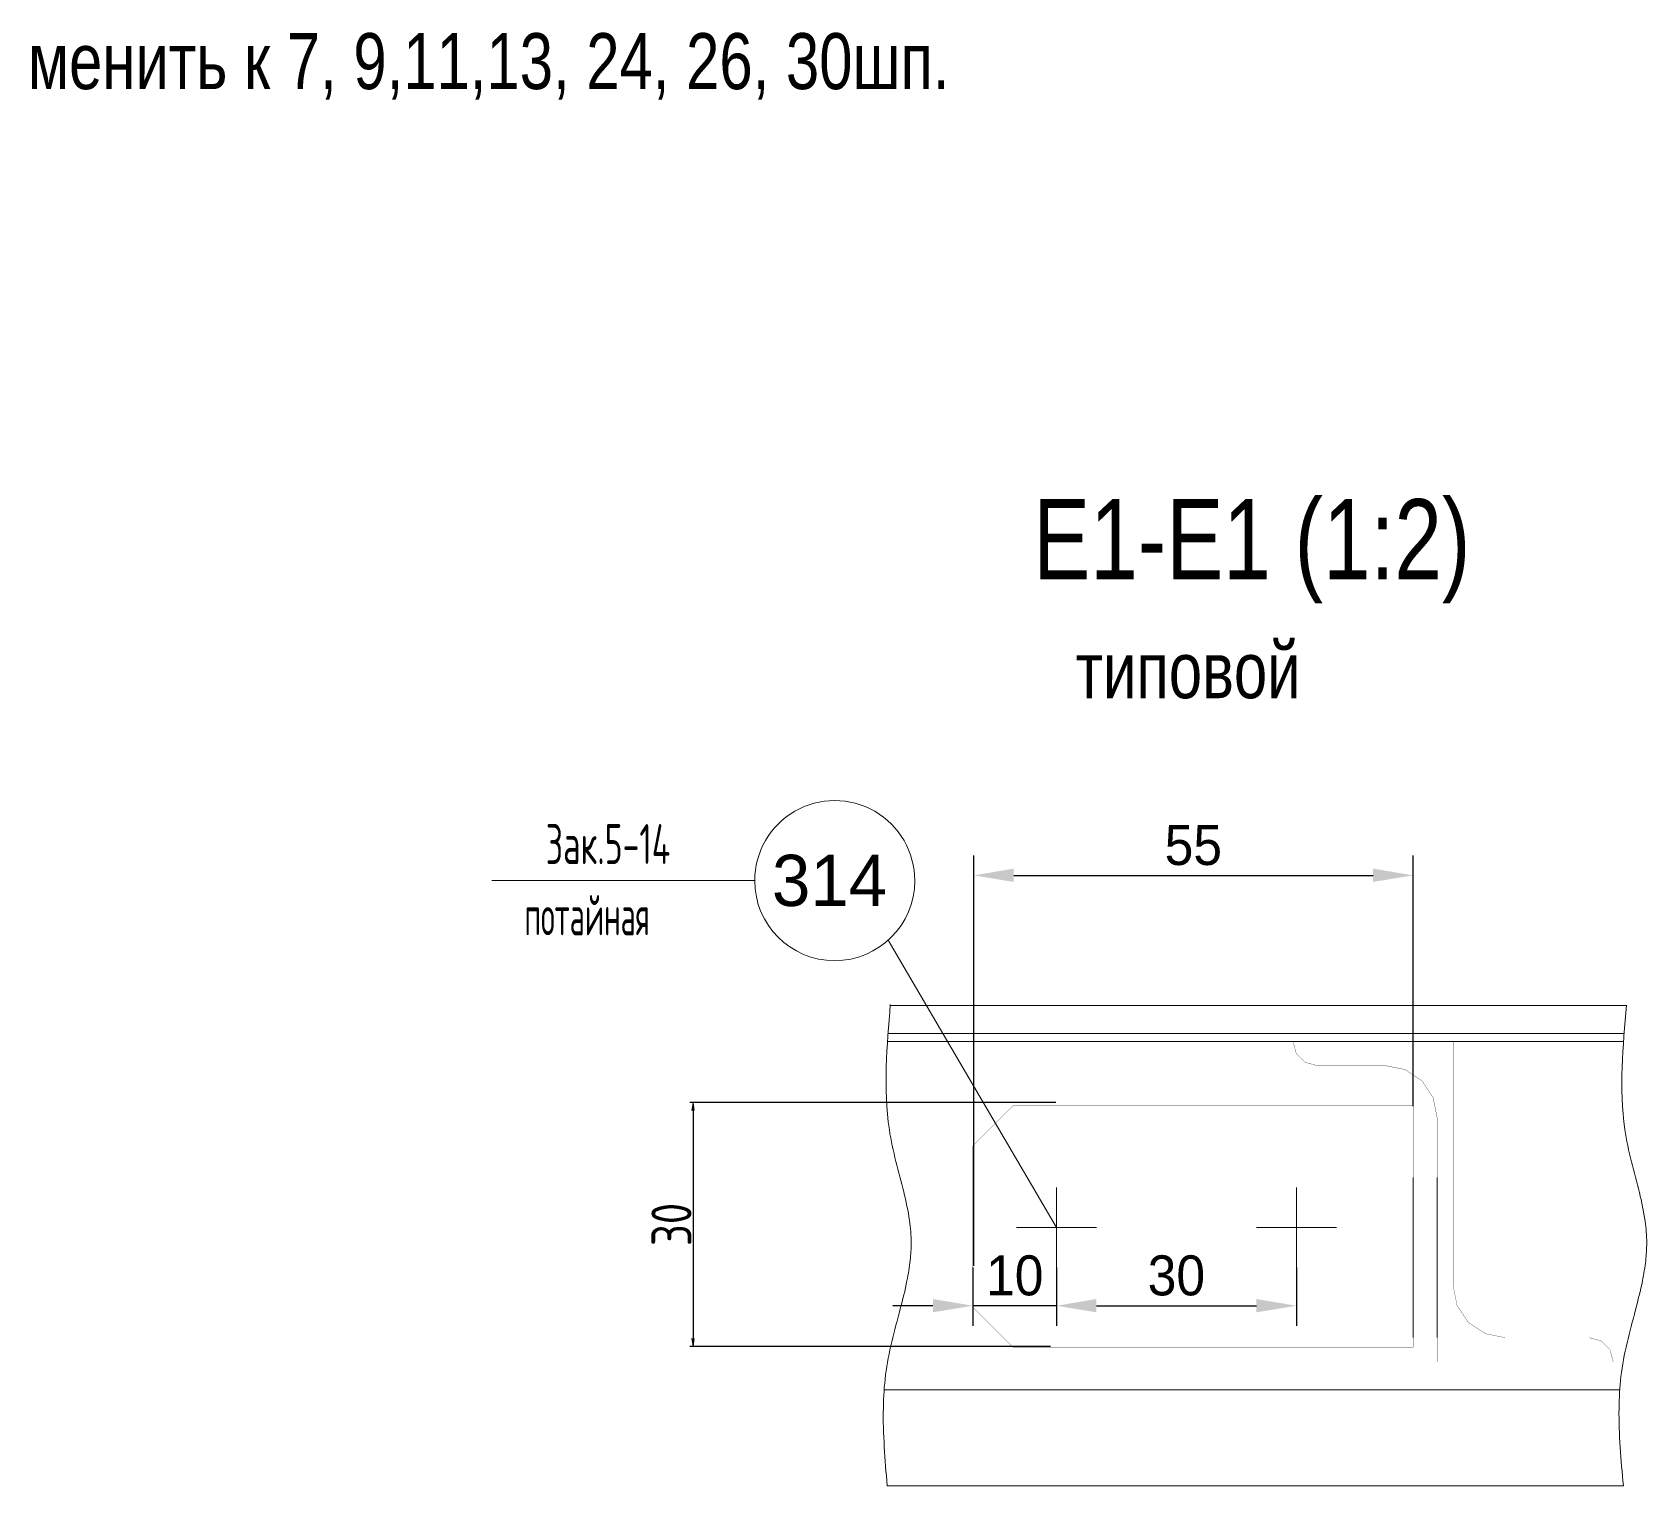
# Model space of a CAD drawing. Header units: millimetres. Extents: x 42007 to 66124, y -556 to 6894.
# Drawn here: x 62440 to 63449, y 3797 to 4705 of the extents above; entities that cross this region are included whole.
import ezdxf

# ---------------------------------------------------------------- set-up
doc = ezdxf.new("R2010")
doc.units = ezdxf.units.MM
for name, pattern in [('K5LT32769', [0]), ('K5LT32782', [150, 100, -50]), ('K5LT32786', [25.318241, 20.818241, -1.5, 1.5, -1.5]), ('K5LT_THIN', [0])]:
    doc.linetypes.add(name, pattern=pattern)
doc.layers.get('Defpoints').update_dxf_attribs({"color": 250})
doc.layers.add('pen_7', color=1, linetype='Continuous')
doc.styles.add('KDIMTEXTSTYLE', font='GOST_AU.SHX', dxfattribs={"width": 0.96, "oblique": 15, "height": 5})
doc.styles.add('KTEXTSTYLE', font='GOST_AU.SHX', dxfattribs={"width": 0.96, "height": 5})
doc.styles.add('style5', font='arial.ttf', dxfattribs={"height": 3})
doc.dimstyles.new('ISO-10', dxfattribs={"dimscale": 10, "dimtxt": 2.5, "dimasz": 2.5, "dimexe": 1.25, "dimexo": 0, "dimtad": 1, "dimdec": 0, "dimtxsty": 'Standard', "dimcen": 2.5, "dimclrd": 7, "dimclre": 7, "dimclrt": 6, "dimadec": 0, "dimazin": 0, "dimtfac": 1, "dimtdec": 0, "dimtmove": 0, "dimatfit": 3, "dimfxl": 1, "dimarcsym": 0})
doc.dimstyles.new('KDIMSTYLE (1.00)', dxfattribs={"dimtxt": 5, "dimasz": 1, "dimexe": 2, "dimexo": 0, "dimgap": 1, "dimtad": 1, "dimtxsty": 'KDIMTEXTSTYLE', "dimsah": 1, "dimcen": 0, "dimdle": 1, "dimadec": 0, "dimazin": 0, "dimtfac": 0.667, "dimtmove": 0, "dimatfit": 3, "dimfxl": 1, "dimtvp": 1, "dimtolj": 1, "dimtzin": 0, "dimarcsym": 0})

# ---------------------------------------------------------------- blocks, each defined once
blk = doc.blocks.new('*D433')
at = {"color": 7, "lineweight": -2, "transparency": 16777216}
for p, q in [((63027.8, 3933.4), (63027.8, 3897)), ((63079.9, 3933.4), (63079.9, 3897)), ((63002.8, 3909.5), (62977.8, 3909.5)), ((63079.9, 3909.5), (63027.8, 3909.5)), ((63104.9, 3909.5), (63129.9, 3909.5))]:
    blk.add_line(p, q, dxfattribs=at)
at = {"color": 7, "transparency": 16777216}
for points in [[(63002.8, 3913.7), (63002.8, 3905.4), (63027.8, 3909.5)], [(63104.9, 3913.7), (63104.9, 3905.4), (63079.9, 3909.5)]]:
    blk.add_solid(points, dxfattribs=at)
at = {"layer": 'Defpoints', "color": 0, "transparency": 16777216}
for p in [(63027.8, 3933.4), (63079.9, 3933.4), (63027.8, 3909.5)]:
    blk.add_point(p, dxfattribs=at)
at = {"color": 6, "transparency": 16777216, "insert": (63053.9, 3928.3), "char_height": 25, "attachment_point": 5}
blk.add_mtext('\\H25.0;\\W0.965;\\Q0;\\H25.0;\\W0.965;\\Q0;\\Q0;10', dxfattribs=at)
blk = doc.blocks.new('*D434')
at = {"color": 7, "lineweight": -2, "transparency": 16777216}
for p, q in [((63079.9, 3926.8), (63079.9, 3897)), ((63229.9, 3933.4), (63229.9, 3897)), ((63104.9, 3909.5), (63204.9, 3909.5))]:
    blk.add_line(p, q, dxfattribs=at)
at = {"color": 7, "transparency": 16777216}
for points in [[(63104.9, 3913.7), (63104.9, 3905.4), (63079.9, 3909.5)], [(63204.9, 3913.7), (63204.9, 3905.4), (63229.9, 3909.5)]]:
    blk.add_solid(points, dxfattribs=at)
at = {"layer": 'Defpoints', "color": 0, "transparency": 16777216}
for p in [(63079.9, 3926.8), (63229.9, 3933.4), (63229.9, 3909.5)]:
    blk.add_point(p, dxfattribs=at)
at = {"color": 6, "transparency": 16777216, "insert": (63154.9, 3928.3), "char_height": 25, "attachment_point": 5}
blk.add_mtext('\\H25.0;\\W0.965;\\Q0;\\H25.0;\\W0.965;\\Q0;\\Q0;30', dxfattribs=at)
blk = doc.blocks.new('*D451')
at = {"color": 7, "lineweight": -2, "transparency": 16777216}
for p, q in [((63028.3, 3934.5), (63028.3, 4190.9)), ((63302.8, 4034.2), (63302.8, 4190.9)), ((63053.3, 4178.4), (63277.8, 4178.4))]:
    blk.add_line(p, q, dxfattribs=at)
at = {"color": 7, "transparency": 16777216}
for points in [[(63053.3, 4182.6), (63053.3, 4174.3), (63028.3, 4178.4)], [(63277.8, 4182.6), (63277.8, 4174.3), (63302.8, 4178.4)]]:
    blk.add_solid(points, dxfattribs=at)
at = {"layer": 'Defpoints', "color": 0, "transparency": 16777216}
for p in [(63302.8, 4178.4), (63302.8, 4034.2), (63028.3, 3934.5)]:
    blk.add_point(p, dxfattribs=at)
at = {"color": 6, "transparency": 16777216, "insert": (63165.5, 4197.2), "char_height": 25, "attachment_point": 5}
blk.add_mtext('\\H25.0;\\W0.965;\\Q0;\\Q0;55\\H25.0;\\W0.965;\\Q0;', dxfattribs=at)
blk = doc.blocks.new('KDIMARROW_01')
blk.add_hatch(color=0).paths.add_polyline_path([(0, 0), (-5, 0.7), (-4.5, 0), (-5, -0.7)])
at = {"color": 0, "linetype": 'K5LT_THIN', "lineweight": 13}
for p, q in [((-4.5, 0), (-5, 0.7)), ((-5, 0.7), (0, 0)), ((0, 0), (-5, -0.7)), ((-5, -0.7), (-4.5, 0)), ((0, 0), (-1, 0))]:
    blk.add_line(p, q, dxfattribs=at)
blk = doc.blocks.new('*D452')
at = {"color": 0, "lineweight": -2, "transparency": 16777216}
for p, q in [((63079.5, 4036.4), (62850.9, 4036.4)), ((62852.9, 4035.4), (62852.9, 3885.1)), ((63076.3, 3884.1), (62850.9, 3884.1))]:
    blk.add_line(p, q, dxfattribs=at)
at = {"layer": 'Defpoints', "color": 0, "transparency": 16777216}
for p in [(63079.5, 4036.4), (62852.9, 3884.1), (63076.3, 3884.1)]:
    blk.add_point(p, dxfattribs=at)
at = {"color": 0, "lineweight": -2, "transparency": 16777216}
for p, rotation in [((62852.9, 4036.4), 90), ((62852.9, 3884.1), 270)]:
    blk.add_blockref('KDIMARROW_01', p, dxfattribs=dict(at, rotation=rotation))
at = {"color": 7, "transparency": 16777216, "insert": (62839.4, 3960.3), "char_height": 5, "attachment_point": 5, "rotation": 90, "style": 'KDIMTEXTSTYLE'}
blk.add_mtext('\\A1;\\H25.0;\\W0.965;\\Q0;\\Q0;30\\H25.0;\\W0.965;\\Q0;', dxfattribs=at)

msp = doc.modelspace()

# ---------------------------------------------------------------- linework, layer by layer
at = {"color": 7, "linetype": 'K5LT32769', "lineweight": 18}
for p, q in [((62727.115, 4175.129), (62891.422, 4175.129)), ((62974.776, 4137.88), (63079.927, 3958.394)), ((63436.14, 4097.07), (62976.083, 4097.07)), ((62974.658, 4079.499), (63434.59, 4079.499)), ((62974.663, 4079.57), (63434.596, 4079.57)), ((62974.316, 4074.57), (63434.214, 4074.57)), ((63434.214, 4074.57), (63281.072, 4074.57)), ((63079.927, 3983.394), (63079.927, 3933.394)), ((63229.927, 3983.394), (63229.927, 3933.394)), ((63104.927, 3958.394), (63054.927, 3958.394)), ((63254.927, 3958.394), (63204.927, 3958.394)), ((63431.89, 3857.07), (62972.295, 3857.07)), ((63434.157, 3797.07), (62974.195, 3797.07))]:
    msp.add_line(p, q, dxfattribs=at)
at = {"color": 7, "linetype": 'K5LT32782', "lineweight": 18}
for p, q in [((63302.794, 3889.57), (63302.794, 4034.571)), ((63317.794, 3889.57), (63317.794, 4034.571))]:
    msp.add_line(p, q, dxfattribs=at)
at = {"color": 7, "linetype": 'K5LT32786', "const_width": 0.18}
msp.add_lwpolyline([(63327.794, 4074.57), (63327.794, 3922.07), (63330.267, 3909.633), (63337.313, 3899.089), (63347.858, 3892.044), (63360.294, 3889.57), (63412.794, 3889.57), (63420.294, 3887.561), (63425.785, 3882.07), (63427.794, 3874.57), (63317.794, 3874.57), (63317.794, 4027.07), (63315.321, 4039.507), (63308.275, 4050.051), (63297.731, 4057.096), (63285.294, 4059.57), (63242.794, 4059.57), (63235.294, 4061.58), (63229.804, 4067.07), (63227.794, 4074.57), (63327.794, 4074.57)], dxfattribs=at)
at = {"color": 7, "linetype": 'K5LT32769', "const_width": 0.18}
msp.add_lwpolyline([(63027.794, 3908.611), (63027.794, 4009.553), (63052.794, 4034.553), (63302.794, 4034.553), (63302.794, 3883.611), (63052.794, 3883.611), (63027.794, 3908.611)], dxfattribs=at)
at = {"color": 7, "linetype": 'K5LT32769', "lineweight": 18}
for start, end in [(0, 180.000054), (180.000054, 0)]:
    msp.add_arc((62941.422, 4175.129), 50, start, end, dxfattribs=at)
for points, knots in [([(62976.133, 4097.656), (62974.165, 4072.061), (62970.892, 4038.324), (62979.456, 3999.809), (62984.584, 3981.125), (62988.292, 3964.23), (62989.485, 3949.811), (62988.685, 3937.215), (62986.408, 3923.384), (62982.209, 3906.518), (62976.853, 3887.109), (62972.76, 3866.51), (62970.925, 3836.343), (62972.834, 3813.238), (62974.195, 3797.07)], [0, 0, 0, 0, 3.60637657, 4.54147563, 5.4417067, 6.28490376, 6.92637836, 7.43343457, 8.02514179, 8.86070359, 9.8331476, 10.80792109, 11.75502338, 14, 14, 14, 14]), ([(63436.154, 4097.221), (63434.029, 4071.843), (63430.524, 4038.219), (63439.026, 3999.685), (63444.207, 3980.858), (63447.897, 3963.959), (63449.054, 3949.663), (63448.245, 3937.158), (63445.929, 3923.166), (63441.629, 3906.058), (63436.182, 3886.329), (63432.255, 3865.732), (63430.674, 3835.825), (63432.703, 3813.066), (63434.157, 3797.07)], [0, 0, 0, 0, 3.58323746, 4.53362523, 5.44887389, 6.28672004, 6.921515, 7.42617002, 8.01688013, 8.88131237, 9.86507149, 10.84944054, 11.77459476, 14, 14, 14, 14])]:
    msp.add_open_spline(points, degree=3, knots=knots, dxfattribs=at)

# ---------------------------------------------------------------- texts
at = {"color": 7, "attachment_point": 1}
for s, insert, char_height, style in [('{\\H14.58x;\\W0.765;Применить к 7, 9,11,13, 24, 26, 30шп.}', (62368.746, 4704.614), 2.4, 'style5'), ('\\H3.5;\\W0.965;\\Q15;\\Q0;\\W0.765;\\H50.00;Е1-Е1 (1:2)', (63065.408, 4413.447), 2.4, 'style5'), ('\\H3.5;\\W0.965;\\Q15;\\Q0;\\W0.765;\\H35.00;типовой', (63091.882, 4324.083), 2.4, 'style5'), ('\\H3.5;\\W0.965;\\Q15;\\Q0;\\W0.765;\\H25.00;Зак.5-14', (62760.841, 4210.472), 2.5, 'KTEXTSTYLE'), ('\\H3.5;\\W0.965;\\Q15;\\Q0;\\W0.665;\\H25.00;потайная', (62747.534, 4165.935), 2.5, 'KTEXTSTYLE')]:
    msp.add_mtext(s, dxfattribs=dict(at, insert=insert, char_height=char_height, style=style))
at = {"layer": 'pen_7', "color": 2, "linetype": 'Continuous', "insert": (62902.195, 4191.272), "char_height": 40, "attachment_point": 1, "style": 'style5'}
msp.add_mtext('\\H3.5;\\W0.965;\\Q15;\\Q0;\\H32.00;314', dxfattribs=at)

# ---------------------------------------------------------------- dimensions: what is measured, and where the dimension line sits
at = {"color": 0}
for base, p1, p2, text, picture, middle in [((63302.787, 4178.434), (63028.269, 3934.532), (63302.787, 4034.233), '\\H25.0;\\W0.965;\\Q0;\\Q0;55\\H25.0;\\W0.965;\\Q0;', '*D451', (63165.528, 4178.434)), ((63027.794, 3909.539), (63079.927, 3933.394), (63027.794, 3933.394), '\\H25.0;\\W0.965;\\Q0;\\H25.0;\\W0.965;\\Q0;\\Q0;10', '*D433', (63053.861, 3909.539)), ((63229.927, 3909.539), (63079.927, 3926.82), (63229.927, 3933.394), '\\H25.0;\\W0.965;\\Q0;\\H25.0;\\W0.965;\\Q0;\\Q0;30', '*D434', (63154.927, 3909.539))]:
    dim = msp.add_linear_dim(base=base, p1=p1, p2=p2, text=text, dimstyle='ISO-10', override={"dimfxl": 1.25}, dxfattribs=at)
    dim.commit()
    dim.dimension.update_dxf_attribs({"geometry": picture, "text_midpoint": middle, "dimtype": 160})
at = {"color": 7}
dim = msp.add_linear_dim(base=(62852.87, 3884.091), p1=(63079.46, 4036.45), p2=(63076.348, 3884.091), angle=90, text='\\H25.0;\\W0.965;\\Q0;\\Q0;30\\H25.0;\\W0.965;\\Q0;', dimstyle='KDIMSTYLE (1.00)', override={"dimexo": 0, "dimblk1": 'KDIMARROW_01', "dimblk2": 'KDIMARROW_01', "dimse1": 0, "dimse2": 0, "dimclrt": 7, "dimtolj": 1}, dxfattribs=at)
dim.commit()
dim.dimension.update_dxf_attribs({"geometry": '*D452', "text_midpoint": (62852.87, 3960.27), "dimtype": 160})

doc.saveas('drawing.dxf')
